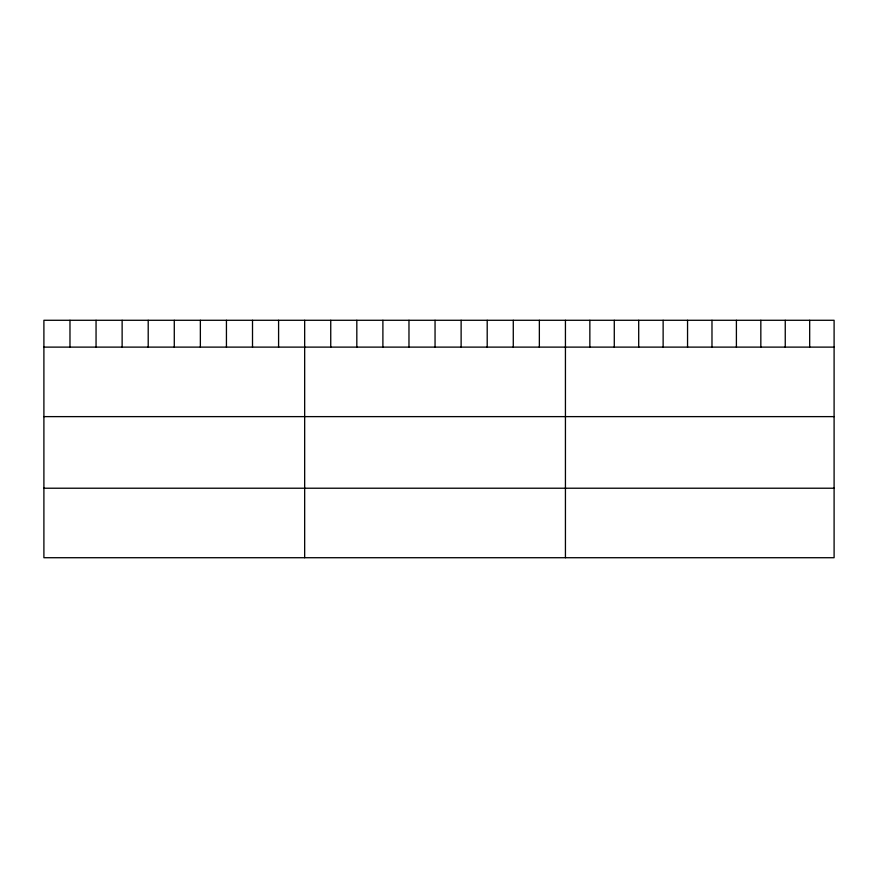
<?xml version="1.0" encoding="UTF-8"?>
<svg xmlns="http://www.w3.org/2000/svg" width="878" height="878" viewBox="0 0 878 878"><rect width="100%" height="100%" fill="white"/><g stroke="black" fill="none" stroke-linecap="round" stroke-linejoin="round"><path stroke-width="1.32" d="M834.1 347.117L834.1 557.717L43.9 557.717L43.9 320.283L834.1 320.283L834.1 347.117L43.9 347.117M43.9 416.622L834.1 416.622M43.9 488.223L834.1 488.223M809.681 320.283L809.681 347.117M785.25 320.283L785.25 347.117M760.831 320.283L760.831 347.117M736.401 320.283L736.401 347.117M711.981 320.283L711.981 347.117M687.551 320.283L687.551 347.117M663.131 320.283L663.131 347.117M638.701 320.283L638.701 347.117M614.282 320.283L614.282 347.117M589.851 320.283L589.851 347.117M565.432 320.283L565.432 557.717M539.355 320.283L539.355 347.117M513.279 320.283L513.279 347.117M487.202 320.283L487.202 347.117M461.126 320.283L461.126 347.117M435.049 320.283L435.049 347.117M408.972 320.283L408.972 347.117M382.896 320.283L382.896 347.117M356.819 320.283L356.819 347.117M330.743 320.283L330.743 347.117M304.666 320.283L304.666 557.717M278.589 320.283L278.589 347.117M252.513 320.283L252.513 347.117M226.436 320.283L226.436 347.117M200.36 320.283L200.36 347.117M174.283 320.283L174.283 347.117M148.206 320.283L148.206 347.117M122.13 320.283L122.13 347.117M96.053 320.283L96.053 347.117M69.977 320.283L69.977 347.117"/></g></svg>
